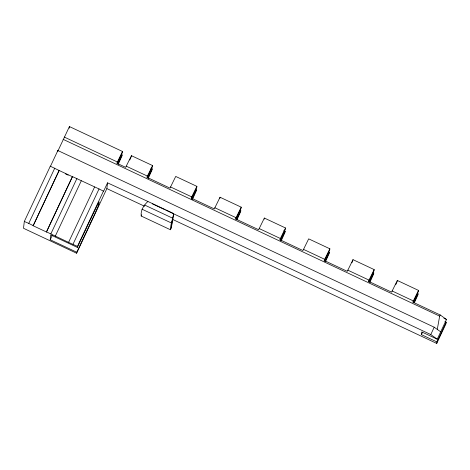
<?xml version="1.0" encoding="UTF-8"?>
<svg xmlns="http://www.w3.org/2000/svg" width="470" height="470" viewBox="0 0 470 470"><rect width="100%" height="100%" fill="white"/><g stroke="black" fill="none" stroke-linecap="round" stroke-linejoin="round"><path stroke-width="0.7" d="M172.86 219.531L171.245 227.979L170.416 229.742L141.194 216.024C140.559 210.025 143.761 205.349 147.897 201.46L173.624 213.533L172.86 219.531L436.742 343.435L436.924 341.925L421.426 334.652L421.749 331.92L437.241 339.199L440.684 331.838L434.215 327.208L57.863 150.523L57.781 151.24L69.425 126.565L122.464 151.469L122.388 152.574L117.189 163.63M147.897 201.46L107.542 182.842L103.382 191.684L103.447 191.143L99.041 188.94L72.456 176.597L46.436 231.986L33.153 225.747L59.155 170.493L50.314 166.198L24.317 221.458L23.5 228.285L76.633 253.236L76.769 252.231L50.202 239.759L50.742 234.918L77.321 247.396L90.845 218.667M122.464 151.469L116.83 163.202L125.678 167.349L131.418 155.676L152.568 165.563L146.834 177.249L169.987 188.123L175.721 176.438L196.889 186.373L196.766 187.448L191.554 198.516M219.919 198.328L220.042 197.241L241.21 207.176L241.081 208.263L235.875 219.326M264.24 219.132L264.363 218.051L285.531 227.985L285.402 229.072L280.196 240.129M285.531 227.985L279.797 239.665L302.95 250.534L308.684 238.854L329.852 248.795L329.723 249.876L324.517 260.938M329.852 248.795L324.118 260.468L347.271 271.337L353.005 259.663L374.173 269.598L368.439 281.277L391.592 292.146L397.326 280.467L418.494 290.407L418.365 291.488L413.159 302.551M50.314 166.198L50.249 166.738L57.863 150.523M98.735 204.744L99.047 202.065M150.852 168.195L152.174 168.812L152.045 169.905L148.197 178.465M283.821 230.6L285.143 231.216L285.014 232.315L281.16 240.881M353.005 259.663L351.96 262.701M374.173 269.598L374.044 270.685L368.838 281.742M397.203 281.554L397.326 280.467M444.884 321.603L446.177 322.214L446.001 323.689L436.742 343.435M33.153 225.747L59.173 170.357M46.436 231.986L72.456 176.597M94.593 186.989L68.567 242.379L46.454 231.851M68.567 242.379L77.444 246.403L77.321 247.396M76.633 253.236L106.86 188.599L107.542 182.842M170.416 229.742C170.563 224.114 172.825 219.067 173.624 213.533M171.245 227.979L172.061 221.147M152.568 165.563L152.433 166.662L147.227 177.725M69.225 128.187L69.425 126.565M131.289 156.751L131.418 155.676M437.282 329.394L439.656 316.134L440.202 314.965L412.76 302.081L418.494 290.407M118.193 164.371L122.03 155.823L122.153 154.718L117.858 163.824M192.506 199.286L196.372 190.703L196.501 189.61L191.913 199.362M237.133 219.414L240.693 211.506L240.822 210.413L236.539 219.513M325.481 261.684L329.335 253.118L329.464 252.026L324.876 261.778M369.802 282.493L373.656 273.928L373.785 272.829L369.502 281.935M414.417 302.639L417.977 294.731L418.106 293.638L413.823 302.739M421.426 334.652L422.571 332.196M437.241 339.199L430.779 334.564L434.215 327.208M436.924 341.925L446.177 322.214M50.202 239.759L52.352 235.182M129.755 160L130.983 157.397M147.909 177.889L152.174 168.812M24.317 221.458L28.758 223.403L54.767 168.148M50.895 233.796L76.904 178.541M55.29 236.14L81.31 180.75M73.032 244.189L99.041 188.94M77.444 246.403L103.447 191.143M76.769 252.231L90.287 223.503M141.194 216.024L141.746 214.843M196.889 186.373L191.155 198.052L214.308 208.921L220.042 197.241M241.21 207.176L235.476 218.856L258.629 229.724L264.363 218.051M280.86 240.323L285.143 231.216M395.67 284.808L396.897 282.206M440.684 331.838L446.5 319.477L440.202 314.965M171.227 222.909L142.005 209.191M126.236 166.18L147.38 176.08M214.861 207.752L236.028 217.686M259.182 228.555L280.349 238.49M303.502 249.364L324.67 259.299M347.823 270.168L368.991 280.102M392.145 290.977L413.312 300.912M439.656 316.134L63.139 139.349M443.915 318.266L446.5 319.477M152.474 203.904L164.353 209.473M165.675 210.09L430.779 334.564M144.742 205.09L172.643 218.186M106.86 188.599L144.548 206.242M59.155 170.493L72.439 176.726M65.524 173.906L68.185 175.157M64.261 137.052L117.271 161.944M170.54 186.948L191.701 196.883M28.758 223.403L33.17 225.612M98.747 204.726A19.57 0.347 -64.8 0 1 90.281 223.538M90.839 218.744A19.57 0.323 -64.8 0 1 99.058 202.047"/></g></svg>
